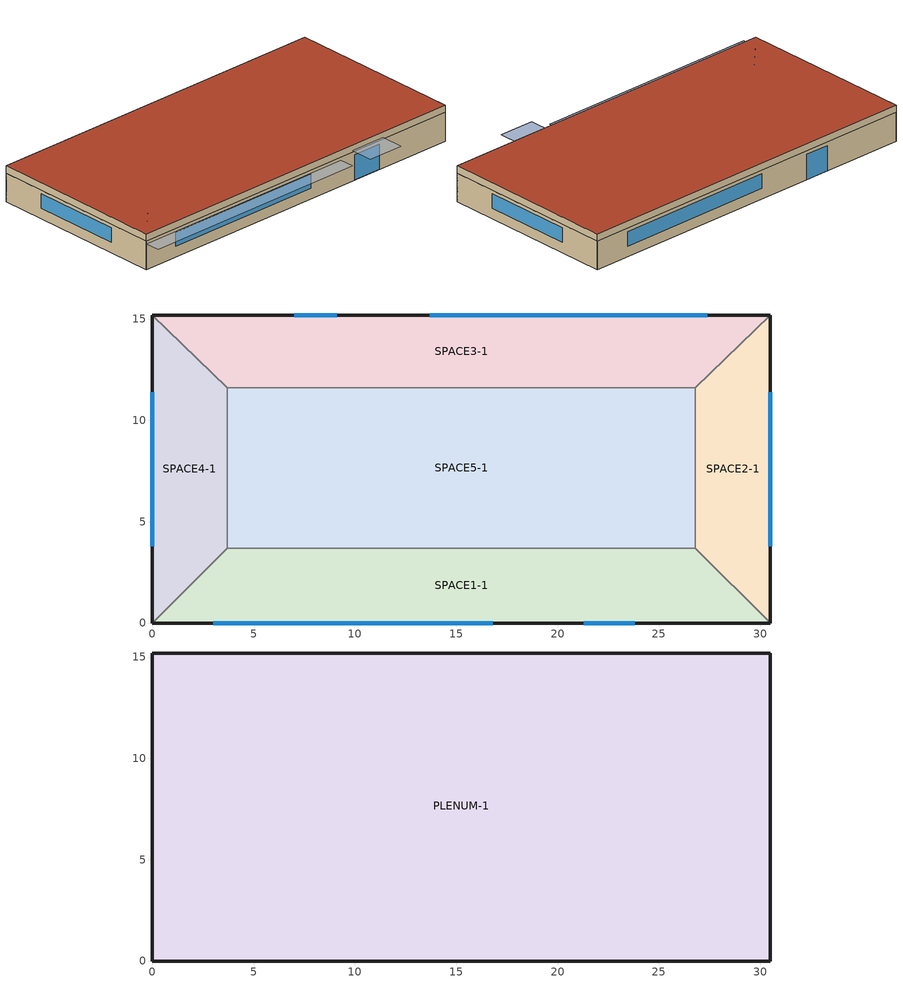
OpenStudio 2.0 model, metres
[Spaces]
SPACE4-1
 floor ground (FLOOR-SLAB-1): 0,15.2 3.7,11.6 3.7,3.7 0,0 z0
 wall outside (WALL-1): 0,15.2 0,0 z0:2.4
 wall to SPACE3-1: 3.7,11.6 0,15.2 z0:2.4
 wall to SPACE1-1: 0,0 3.7,3.7 z0:2.4
 wall to SPACE5-1: 3.7,3.7 3.7,11.6 z0:2.4
 window (Dbl Clr 3mm/13mm Air): 0,11.4 0,3.8 z0.9:2.1
SPACE2-1
 floor ground (FLOOR-SLAB-1): 30.5,15.2 30.5,0 26.8,3.7 26.8,11.6 z0
 wall outside (WALL-1): 30.5,0 30.5,15.2 z0:2.4
 wall to SPACE3-1: 30.5,15.2 26.8,11.6 z0:2.4
 wall to SPACE5-1: 26.8,11.6 26.8,3.7 z0:2.4
 wall to SPACE1-1: 26.8,3.7 30.5,0 z0:2.4
 window (Dbl Clr 3mm/13mm Air): 30.5,3.8 30.5,11.4 z0.9:2.1
SPACE1-1
 floor ground (FLOOR-SLAB-1): 26.8,3.7 30.5,0 0,0 3.7,3.7 z0
 wall outside (WALL-1): 0,0 30.5,0 z0:2.4
 wall to SPACE5-1: 26.8,3.7 3.7,3.7 z0:2.4
 window (Dbl Clr 3mm/13mm Air): 3,0 16.8,0 z0.9:2.1
 window (Sgl Grey 3mm): 21.3,0 23.8,0 z0:2.1
SPACE5-1
 floor ground (FLOOR-SLAB-1): 26.8,11.6 26.8,3.7 3.7,3.7 3.7,11.6 z0
 wall to SPACE3-1: 26.8,11.6 3.7,11.6 z0:2.4
SPACE3-1
 floor ground (FLOOR-SLAB-1): 30.5,15.2 26.8,11.6 3.7,11.6 0,15.2 z0
 wall outside (WALL-1): 30.5,15.2 0,15.2 z0:2.4
 window (Sgl Grey 3mm): 9.1,15.2 7,15.2 z0:2.1
 window (Dbl Clr 3mm/13mm Air): 27.4,15.2 13.7,15.2 z0.9:2.1
PLENUM-1
 floor to SPACE1-1 (CLNG-1): 26.8,3.7 30.5,0 0,0 3.7,3.7 z2.4
 floor to SPACE4-1 (CLNG-1): 0,15.2 3.7,11.6 3.7,3.7 0,0 z2.4
 floor to SPACE2-1 (CLNG-1): 30.5,15.2 30.5,0 26.8,3.7 26.8,11.6 z2.4
 floor to SPACE3-1 (CLNG-1): 30.5,15.2 26.8,11.6 3.7,11.6 0,15.2 z2.4
 floor to SPACE5-1 (CLNG-1): 26.8,11.6 26.8,3.7 3.7,3.7 3.7,11.6 z2.4
 wall outside (WALL-1): 0,15.2 0,0 30.5,0 30.5,15.2 0,15.2 z2.4:3
 roof outside (ROOF-1): 30.5,0 30.5,15.2 0,15.2 0,0 z3
shading: 19.8,0 19.8,-1.3 0,-1.3 0,0 z2.2; 24.1,0 24.1,-2 21,-2 21,0 z2.6
[Site]
Pittsburgh Allegheny Co Ap_PA_USA Design_Conditions: Latitude {deg}=40.35; Longitude {deg}=-79.92; Time Zone {hr}=-5; Elevation {m}=380; Terrain=City
[SizingPeriod:DesignDay] Barometric Pressure {Pa}=96842; Wind Direction {deg}=240; Sky Clearness=0; Rain Indicator=0; Snow Indicator=0; Day of Month=21; Daylight Saving Time Indicator=0; Humidity Indicating Type=Wetbulb; Dry-Bulb Temperature Range Modifier Type=DefaultMultipliers
Name | Maximum Dry-Bulb Temperature {C} | Daily Dry-Bulb Temperature Range {deltaC} | Humidity Indicating Conditions at Maximum Dry-Bulb | Wind Speed {m/s} | Month | Day Type | Solar Model Indicator | ASHRAE Taub | ASHRAE Taud
Pittsburgh Allegheny Co Ap Ann Htg 99.6% Condns DB | -15.4 | 0 | -15.4 | 4.7 | 1 | WinterDesignDay | ASHRAEClearSky
Pittsburgh Allegheny Co Ap Ann Clg .4% Condns DB=>MWB | 32.2 | 9.9 | 22.5 | 4.4 | 7 | SummerDesignDay | ASHRAETau | 0.484 | 1.916
[Building]
Building: North Axis {deg}=30
[WindowMaterial:Gas]
AIR 13MM: Gas Type=Air; Thickness {m}=0.0127
[Construction]
Dbl Clr 3mm/13mm Air: CLEAR 3MM, AIR 13MM, CLEAR 3MM
WALL-1: WD01, PW03, IN02, GP01
FLOOR-SLAB-1: CC03, CP01
CLNG-1: MAT-CLNG-1
Sgl Grey 3mm: GREY 3MM
ROOF-1: RG01, BR01, IN46, WD01
[WindowMaterial:Glazing] Optical Data Type=Spectral; Thickness {m}=0.003; Infrared Transmittance at Normal Incidence=0; Front Side Infrared Hemispherical Emissivity=0.84; Back Side Infrared Hemispherical Emissivity=0.84; Conductivity {W/m-K}=0.9
Name | Solar Transmittance at Normal Incidence | Front Side Solar Reflectance at Normal Incidence | Back Side Solar Reflectance at Normal Incidence | Visible Transmittance at Normal Incidence | Front Side Visible Reflectance at Normal Incidence | Back Side Visible Reflectance at Normal Incidence
CLEAR 3MM | 0.837 | 0.075 | 0.075 | 0.898 | 0.081 | 0.081
GREY 3MM | 0.626 | 0.061 | 0.061 | 0.611 | 0.061 | 0.061
[Material] Thermal Absorptance=0.9
Name | Roughness | Thickness {m} | Conductivity {W/m-K} | Density {kg/m3} | Specific Heat {J/kg-K} | Solar Absorptance | Visible Absorptance
WD01 | MediumSmooth | 0.0191 | 0.115 | 513 | 1381 | 0.78 | 0.78
PW03 | MediumSmooth | 0.0127 | 0.115 | 545 | 1213 | 0.78 | 0.78
IN02 | Rough | 0.0901 | 0.043 | 10 | 837 | 0.75 | 0.75
GP01 | MediumSmooth | 0.0127 | 0.16 | 801 | 837 | 0.75 | 0.75
CC03 | MediumRough | 0.1016 | 1.31 | 2243 | 837 | 0.65 | 0.65
IN46 | VeryRough | 0.0762 | 0.023 | 24 | 1590 | 0.5 | 0.5
BR01 | VeryRough | 0.0095 | 0.162 | 1121 | 1464 | 0.7 | 0.7
RG01 | Rough | 0.0127 | 1.442 | 881 | 1674 | 0.65 | 0.65
[Material:NoMass] Roughness=Rough
Name | Thermal Resistance {m2-K/W} | Thermal Absorptance | Solar Absorptance | Visible Absorptance
CP01 | 0.367 | 0.9 | 0.75 | 0.75
MAT-CLNG-1 | 0.652259 | 0.65 | 0.65 | 0.65
[EnergyManagementSystem:Sensor]
Name | Output Variable or Output Meter Index Key | Output Variable or Output Meter
Count_1 | SPACE1-1 | Zone People Occupant Count
PPD_2 | SPACE2-1 People 1 | Zone Thermal Comfort Fanger Model PPD
Count_4 | SPACE4-1 | Zone People Occupant Count
Count_2 | SPACE2-1 | Zone People Occupant Count
Temp_5; Temp_3; Temp_4; Temp_1 | SPACE1-1 | Zone Air Temperature
PPD_4 | SPACE4-1 People 1 | Zone Thermal Comfort Fanger Model PPD
Count_5 | SPACE5-1 | Zone People Occupant Count
Count_3 | SPACE3-1 | Zone People Occupant Count
PPD_5 | SPACE5-1 People 1 | Zone Thermal Comfort Fanger Model PPD
PPD_3 | SPACE3-1 People 1 | Zone Thermal Comfort Fanger Model PPD
Temp_2 | SPACE2-1 | Zone Air Temperature
PPD_1 | SPACE1-1 People 1 | Zone Thermal Comfort Fanger Model PPD
[ThermalZone] Multiplier=1; Use Ideal Air Loads=No
Name | Ceiling Height {m} | Volume {m3} | Thermostat
SPACE4-1 Thermal Zone | 2.4384 | 103.311 | ThermostatSetpoint:DualSetpoint #1
SPACE2-1 Thermal Zone | 2.4384 | 103.311 | ThermostatSetpoint:DualSetpoint #2
SPACE5-1 Thermal Zone | 2.4384 | 447.683 | ThermostatSetpoint:DualSetpoint #3
SPACE1-1 Thermal Zone | 2.4384 | 239.247 | ThermostatSetpoint:DualSetpoint #4
PLENUM-1 Thermal Zone | 0.6096 | 283.2
SPACE3-1 Thermal Zone | 2.4384 | 239.247 | ThermostatSetpoint:DualSetpoint #5
[Sizing:Zone] Zone Cooling Design Supply Air Temperature Input Method=SupplyAirTemperature; Zone Cooling Design Supply Air Temperature Difference {deltaC}=11.11; Zone Heating Design Supply Air Temperature Input Method=SupplyAirTemperature; Zone Heating Design Supply Air Temperature Difference {deltaC}=11.11; Zone Cooling Design Supply Air Humidity Ratio {kg-H2O/kg-air}=0.0085; Cooling Design Air Flow Method=DesignDay; Heating Design Air Flow Method=DesignDay; Account for Dedicated Outdoor Air System=No; Dedicated Outdoor Air System Control Strategy=NeutralSupplyAir; Dedicated Outdoor Air Low Setpoint Temperature for Design {C}=autosize; Dedicated Outdoor Air High Setpoint Temperature for Design {C}=autosize
Name | Zone Cooling Design Supply Air Temperature {C} | Zone Heating Design Supply Air Temperature {C} | Zone Heating Design Supply Air Humidity Ratio {kg-H2O/kg-air} | Zone Heating Sizing Factor | Zone Cooling Sizing Factor | Cooling Design Air Flow Rate {m3/s} | Heating Design Air Flow Rate {m3/s}
SPACE4-1 Thermal Zone; SPACE2-1 Thermal Zone; SPACE5-1 Thermal Zone; SPACE1-1 Thermal Zone; SPACE3-1 Thermal Zone | 16 | 35 | 0.004 | 0 | 0 | 0 | 0
PLENUM-1 Thermal Zone | 14 | 40 | 0.008
[Space]
Name | Thermal Zone | Design Specification Outdoor Air Object
SPACE4-1 | SPACE4-1 Thermal Zone | SZ DSOA SPACE4-1
SPACE2-1 | SPACE2-1 Thermal Zone | SZ DSOA SPACE2-1
SPACE5-1 | SPACE5-1 Thermal Zone | SZ DSOA SPACE5-1
SPACE1-1 | SPACE1-1 Thermal Zone | SZ DSOA SPACE1-1
PLENUM-1 | PLENUM-1 Thermal Zone
SPACE3-1 | SPACE3-1 Thermal Zone | SZ DSOA SPACE3-1
[ThermostatSetpoint:DualSetpoint] Heating Setpoint Temperature Schedule=Htg-SetP-Sch; Cooling Setpoint Temperature Schedule=Clg-SetP-Sch
ThermostatSetpoint:DualSetpoint #1; ThermostatSetpoint:DualSetpoint #2; ThermostatSetpoint:DualSetpoint #3; ThermostatSetpoint:DualSetpoint #4; ThermostatSetpoint:DualSetpoint #5
[SpaceInfiltration:DesignFlowRate] Schedule=INFIL-SCH; Design Flow Rate Calculation Method=Flow/Space; Constant Term Coefficient=0; Temperature Term Coefficient=0; Velocity Term Coefficient=0.2237; Velocity Squared Term Coefficient=0
Name | Space or SpaceType | Design Flow Rate {m3/s}
SPACE5-1 Infil 1 | SPACE5-1 | 0.031089
SPACE2-1 Infil 1 | SPACE2-1 | 0.00717
SPACE1-1 Infil 1 | SPACE1-1 | 0.0167
SPACE4-1 Infil 1 | SPACE4-1 | 0.00717
SPACE3-1 Infil 1 | SPACE3-1 | 0.0167
[Lights:Definition] Design Level Calculation Method=LightingLevel; Fraction Radiant=0.59; Fraction Visible=0.2; Return Air Fraction=0.2
Name | Lighting Level {W}
SPACE1-1 Lights 1 Definition; SPACE3-1 Lights 1 Definition | 1584
SPACE2-1 Lights 1 Definition; SPACE4-1 Lights 1 Definition | 684
SPACE5-1 Lights 1 Definition | 2964
[Lights] Schedule=LIGHTS-1; Fraction Replaceable=0
Name | Lights Definition | Space or SpaceType
SPACE1-1 Lights 1 | SPACE1-1 Lights 1 Definition | SPACE1-1
SPACE3-1 Lights 1 | SPACE3-1 Lights 1 Definition | SPACE3-1
SPACE2-1 Lights 1 | SPACE2-1 Lights 1 Definition | SPACE2-1
SPACE5-1 Lights 1 | SPACE5-1 Lights 1 Definition | SPACE5-1
SPACE4-1 Lights 1 | SPACE4-1 Lights 1 Definition | SPACE4-1
[People:Definition] Number of People Calculation Method=People; Fraction Radiant=0.3; Carbon Dioxide Generation Rate {m3/s-W}=3.82e-08; Enable ASHRAE 55 Comfort Warnings=No; Mean Radiant Temperature Calculation Type=ZoneAveraged; Thermal Comfort Model Type 1=Fanger
Name | Number of People {people}
SPACE3-1 People 1 Definition; SPACE1-1 People 1 Definition | 11
SPACE4-1 People 1 Definition; SPACE2-1 People 1 Definition | 5
SPACE5-1 People 1 Definition | 20
[People] Number of People Schedule=OCCUPY-1; Activity Level Schedule=ActSchd; Work Efficiency Schedule=WorkEffSch; Air Velocity Schedule=AirVelocitySch
Name | People Definition | Space or SpaceType
SPACE3-1 People 1 | SPACE3-1 People 1 Definition | SPACE3-1
SPACE1-1 People 1 | SPACE1-1 People 1 Definition | SPACE1-1
SPACE4-1 People 1 | SPACE4-1 People 1 Definition | SPACE4-1
SPACE5-1 People 1 | SPACE5-1 People 1 Definition | SPACE5-1
SPACE2-1 People 1 | SPACE2-1 People 1 Definition | SPACE2-1
[ElectricEquipment:Definition] Design Level Calculation Method=EquipmentLevel; Fraction Latent=0; Fraction Radiant=0.3; Fraction Lost=0
Name | Design Level {W}
SPACE2-1 ElecEq 1 Definition; SPACE4-1 ElecEq 1 Definition | 456
SPACE5-1 ElecEq 1 Definition | 1976
SPACE3-1 ElecEq 1 Definition; SPACE1-1 ElecEq 1 Definition | 1056
[ElectricEquipment] Schedule=EQUIP-1
Name | Electric Equipment Definition | Space or SpaceType
SPACE2-1 ElecEq 1 | SPACE2-1 ElecEq 1 Definition | SPACE2-1
SPACE5-1 ElecEq 1 | SPACE5-1 ElecEq 1 Definition | SPACE5-1
SPACE3-1 ElecEq 1 | SPACE3-1 ElecEq 1 Definition | SPACE3-1
SPACE1-1 ElecEq 1 | SPACE1-1 ElecEq 1 Definition | SPACE1-1
SPACE4-1 ElecEq 1 | SPACE4-1 ElecEq 1 Definition | SPACE4-1
[DesignSpecification:OutdoorAir] Outdoor Air Method=Sum; Outdoor Air Flow per Person {m3/s-person}=0.00472; Outdoor Air Flow per Floor Area {m3/s-m2}=0.000508; Outdoor Air Flow Rate {m3/s}=0
SZ DSOA SPACE4-1; SZ DSOA SPACE2-1; SZ DSOA SPACE3-1; SZ DSOA SPACE1-1; SZ DSOA SPACE5-1
[EnergyManagementSystem:Program]
CalcMeanPPD: SET AggPPD = PPD_1 + PPD_2 + PPD_3 + PPD_4 + PPD_5; SET NumOfZone = 5; SET MeanPPD = AggPPD / NumOfZone
CalcMeanTemp: SET AggTemp = Temp_1 + Temp_2 + Temp_3 + Temp_4 + Temp_5; SET NumOfZone = 5; SET MeanTemp = AggTemp / NumOfZone
CalcOccupiedMode: IF Hour >= 8 && Hour < 18; SET OccupiedMode = 1; ELSE; SET OccupiedMode = 0; ENDIF
CalcIATSetpoint: IF Hour >= 8 && Hour < 18; SET IAT_SP = 22.5; ELSE; SET IAT_SP = 12.8; ENDIF
CalcNumOccupant: SET NumOfOccupant = Count_1 + Count_2 + Count_3 + Count_4 + Count_5
[EnergyManagementSystem:OutputVariable] Type of Data in Variable=Averaged; Update Frequency=ZoneTimeStep
Name | Units
Occupancy Flag; Indoor Air Temperature Setpoint
Building Mean Temperature | C
Building Total Occupants; Building Mean PPD | %
[EnergyManagementSystem:ProgramCallingManager]
sensor_info_calls: EndOfZoneTimestepAfterZoneReporting; CalcMeanTemp; CalcMeanPPD
test_calls: BeginTimestepBeforePredictor; CalcOccupiedMode; CalcIATSetpoint
[Schedule:Compact]
LIGHTS-1: Through: 12/31, For: AllDays, Until: 8:00, 0.05, Until: 18:00, 1, Until: 24:00, 0.05
Htg-SetP-Sch: Through: 12/31, For: SummerDesignDay, Until: 24:00, 12.8, For: WinterDesignDay, Until: 24:00, 21.1, For: AllOtherDays, Until: 7:00, 12.8, Until: 18:00, 21.1, Until: 24:00, 12.8
Clg-SetP-Sch: Through: 12/31, For: SummerDesignDay, Until: 24:00, 23.9, For: WinterDesignDay, Until: 24:00, 40, For: AllOtherDays, Until: 7:00, 40, Until: 18:00, 23.9, Until: 24:00, 40
INFIL-SCH: Through: 3/31, For: AllDays, Until: 24:00, 1, Through: 10/31, For: AllDays, Until: 24:00, 0, Through: 12/31, For: AllDays, Until: 24:00, 1
OCCUPY-1: Through: 12/31, For: AllDays, Until: 8:00, 0, Until: 18:00, 1, Until: 24:00, 0
ActSchd: Through: 12/31, For: AllDays, Until: 24:00, 117.24
WorkEffSch: Through: 12/31, For: AllDays, Until: 24:00, 0
AirVelocitySch: Through: 12/31, For: AllDays, Until: 24:00, .137
EQUIP-1: Through: 12/31, For:AllDays, Until: 8:00, 0.02, Until: 18:00, 0.5, Until: 24:00, 0.02
